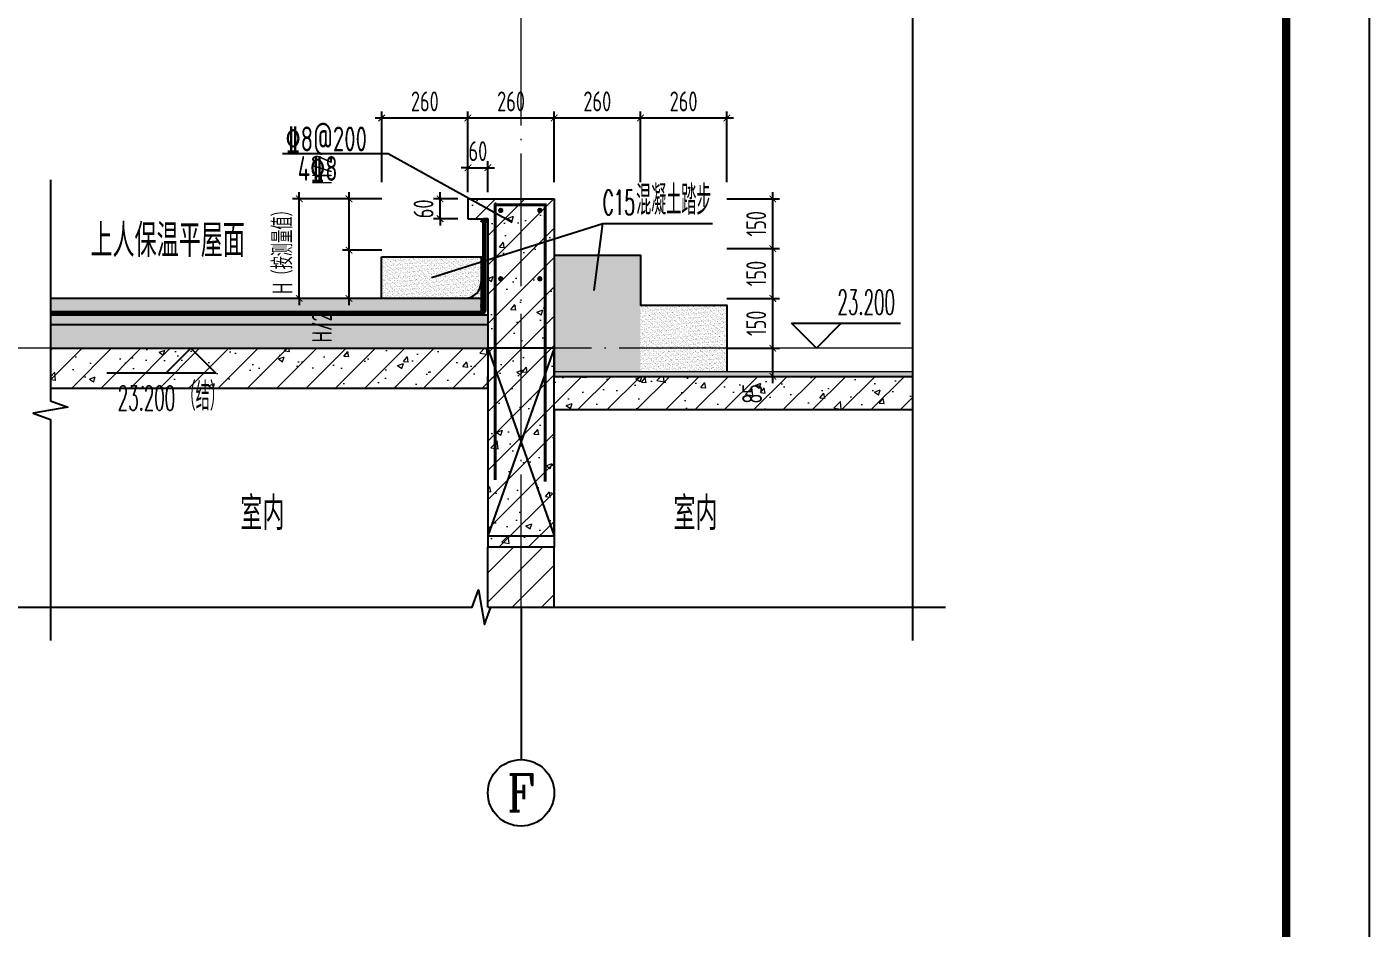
# Model space of a CAD drawing. Extents: x -668857 to 185752, y -270966 to 286822.
# Drawn here: x 160655 to 164701, y 133279 to 135996 of the extents above; entities that cross this region are included whole.
import ezdxf
from ezdxf.enums import TextEntityAlignment as Align

# ---------------------------------------------------------------- set-up
doc = ezdxf.new("R2010")
doc.units = 0
doc.header["$LTSCALE"] = 1000
doc.linetypes.add('DASH', pattern=[0.35, 0.25, -0.1])
doc.linetypes.add('DOTE', pattern=[2.42, 2, -0.2, 0.02, -0.2])
doc.layers.get('0').update_dxf_attribs({"linetype": 'CONTINUOUS'})
doc.layers.get('DEFPOINTS').update_dxf_attribs({"linetype": 'CONTINUOUS'})
for name, color, linetype in [('3-屋面构造层', 157, 'CONTINUOUS'), ('A-AXIS_TEXT', 7, 'CONTINUOUS'), ('AXIS', 3, 'CONTINUOUS'), ('DIM', 2, 'CONTINUOUS'), ('DIM_ELEV', 3, 'CONTINUOUS'), ('DIM_IDEN', 67, 'CONTINUOUS'), ('DIM_SYMB', 3, 'CONTINUOUS'), ('PUB_TEXT', 2, 'CONTINUOUS'), ('REIN', 6, 'CONTINUOUS'), ('S-大样-砼线', 7, 'CONTINUOUS'), ('S-引出线', 40, 'CONTINUOUS'), ('TEXT', 2, 'CONTINUOUS'), ('WALL', 5, 'CONTINUOUS'), ('立面-看线', 251, 'CONTINUOUS')]:
    doc.layers.add(name, color=color, linetype=linetype)
for name, color, linetype, lineweight in [('AXIS_TEXT', 7, 'CONTINUOUS', 20), ('DOTE', 19, 'DOTE', 9), ('PUB_HATCH', 8, 'CONTINUOUS', 9), ('图框', 9, 'CONTINUOUS', 18)]:
    doc.layers.add(name, color=color, linetype=linetype, lineweight=lineweight)
doc.layers.add('yichutu', color=7, linetype='CONTINUOUS', true_color=0xffffff)
doc.styles.add('_TCH_AXIS', font='COMPLEX', dxfattribs={"bigfont": 'GBCBIG'})
doc.styles.add('_TCH_DIM', font='SIMPLEX.shx', dxfattribs={"width": 0.7, "bigfont": 'GBCBIG.shx'})
doc.styles.add('COMPLEX', font='COMPLEX')
doc.styles.add('DIM_FONT_T3', font='SIMPLEX', dxfattribs={"width": 0.705882, "bigfont": 'GBCBIG'})
doc.styles.add('TSSD_DIMENSION', font='Tssdeng.shx', dxfattribs={"width": 0.7, "bigfont": 'tssdchn.shx'})
doc.styles.add('TSSD_REIN', font='tssdeng.shx', dxfattribs={"width": 0.7, "height": 300, "bigfont": 'tssdchn.shx'})
doc.dimstyles.new('TSSD_20_20', dxfattribs={"dimtxt": 60, "dimasz": 20, "dimexe": 20, "dimexo": 50, "dimgap": 20, "dimtad": 1, "dimdec": 0, "dimzin": 0, "dimdsep": 46, "dimtxsty": 'TSSD_DIMENSION', "dimblk": 'ARCHTICK', "dimblk1": 'ARCHTICK', "dimblk2": 'ARCHTICK', "dimcen": 0, "dimdle": 20, "dimclrt": 7, "dimadec": 0, "dimazin": 0, "dimtfac": 1, "dimtdec": 0, "dimtix": 1, "dimtmove": 2, "dimatfit": 3, "dimfxl": 1, "dimtolj": 1, "dimtzin": 0, "dimarcsym": 0})
pattern_1 = [(45, (-525879.05, 291727.59), (-44.194174, 44.194174), []), (50, (-525879.05, 291727.59), (179.315046, -15.688034), [18.75, -206.25]), (355, (-525879.05, 291727.6), (-34.687833, 188.048033), [15, -165]), (100.4514, (-525864.1, 291726.28), (144.627345, 172.359886), [15.935047, -175.28553]), (46.1842, (-525879.05, 291777.6), (266.81026, -41.379754), [28.125, -309.375]), (96.6356, (-525856.82, 291774.14), (233.66568, 243.52947), [23.90257, -262.92825]), (351.1842, (-525879.05, 291777.6), (233.66549, 243.52965), [22.5, -247.5]), (21, (-525854.05, 291765.09), (149.226763, -100.654723), [18.75, -206.25]), (326, (-525854.05, 291765.1), (60.828833, 181.28751), [15, -165]), (71.4514, (-525841.61, 291756.7), (210.055657, 80.632624), [15.935047, -175.28553]), (37.5, (-525879.05, 291727.59), (3.039964, 83.2234635), [0, -163, 0, -167.5, 0, -165.625]), (7.5, (-525879.05, 291727.59), (65.767384, 98.602928), [0, -95.5, 0, -159.25, 0, -63.125]), (327.5, (-525934.8, 291727.59), (133.455609, -5.638718), [0, -62.5, 0, -195, 0, -258.75]), (317.5, (-525959.8, 291727.59), (145.796542, 25.026246), [0, -81.25, 0, -129.5, 0, -183.75])]

# ---------------------------------------------------------------- blocks, each defined once
blk = doc.blocks.new('GFDDDDRG')
at = {"layer": '图框'}
blk.add_lwpolyline([(923309.8, -107437), (923309.8, -159999.5), (893609.8, -159999.5), (893609.8, -107437)], close=True, dxfattribs=at)
blk.add_lwpolyline([(923309.8, -107437), (923309.8, -159999.5), (893609.8, -159999.5), (893609.8, -107437)], close=True, dxfattribs=at)
at = {"layer": '图框', "const_width": 50}
blk.add_lwpolyline([(894109.8, -159499.5), (922809.8, -159499.5), (922809.8, -108687), (894109.8, -108687)], close=True, dxfattribs=at)
blk = doc.blocks.new('yct-1051-594-26275-14850-25-1002.0')
at = {"layer": 'yichutu', "color": 7, "true_color": 0xffffff}
blk.add_lwpolyline([(0, 0), (0, 14850), (26275, 14850), (26275, 0)], close=True, dxfattribs=at)
blk = doc.blocks.new('_ArchTick')
at = {"color": 0, "linetype": 'ByBlock', "const_width": 0.15}
blk.add_lwpolyline([(-0.5, -0.5), (0.5, 0.5)], dxfattribs=at)
blk = doc.blocks.new('*D2302')
at = {"layer": 'DEFPOINTS', "color": 0, "transparency": 16777216}
for p in [(162737.9, 135027.3), (162903.9, 135027.3), (162737.9, 134942.3)]:
    blk.add_point(p, dxfattribs=at)
at = {"layer": 'DIM', "color": 0, "lineweight": -2, "transparency": 16777216}
for p, q in [((162787.9, 135027.3), (162923.9, 135027.3)), ((162903.9, 134922.3), (162903.9, 135047.3)), ((162787.9, 134942.3), (162923.9, 134942.3))]:
    blk.add_line(p, q, dxfattribs=at)
at = {"layer": 'DIM', "color": 0, "lineweight": -2, "transparency": 16777216, "xscale": 20, "yscale": 20, "zscale": 20}
for p, rotation in [((162903.9, 135027.3), 90), ((162903.9, 134942.3), 270)]:
    blk.add_blockref('_ArchTick', p, dxfattribs=dict(at, rotation=rotation))
at = {"layer": 'DIM', "color": 7, "transparency": 16777216, "insert": (162841.7, 134889.9), "char_height": 60, "attachment_point": 5, "rotation": 90, "style": 'TSSD_DIMENSION'}
blk.add_mtext('\\A1;85', dxfattribs=at)
blk = doc.blocks.new('*D2309')
at = {"layer": 'DEFPOINTS', "color": 0, "transparency": 16777216}
for p in [(161476.6, 135477.3), (161775, 135477.3), (161775, 135177.3)]:
    blk.add_point(p, dxfattribs=at)
at = {"layer": 'DIM', "color": 0, "lineweight": -2, "transparency": 16777216}
for p, q in [((161725, 135477.3), (161456.6, 135477.3)), ((161476.6, 135477.3), (161476.6, 135497.3)), ((161476.6, 135177.3), (161476.6, 135477.3)), ((161725, 135177.3), (161456.6, 135177.3)), ((161476.6, 135177.3), (161476.6, 135157.3))]:
    blk.add_line(p, q, dxfattribs=at)
at = {"layer": 'DIM', "color": 0, "lineweight": -2, "transparency": 16777216, "xscale": 20, "yscale": 20, "zscale": 20}
for p, rotation in [((161476.6, 135477.3), 269.9914374680386), ((161476.6, 135177.3), 89.99143746803853)]:
    blk.add_blockref('_ArchTick', p, dxfattribs=dict(at, rotation=rotation))
at = {"layer": 'DIM', "color": 7, "transparency": 16777216, "insert": (161426.6, 135327.3), "char_height": 60, "attachment_point": 5, "rotation": 89.9914, "style": 'TSSD_DIMENSION'}
blk.add_mtext('\\A1;H（按测量值）', dxfattribs=at)
blk = doc.blocks.new('*D2310')
at = {"layer": 'DEFPOINTS', "color": 0, "transparency": 16777216}
for p in [(161626.6, 135477.3), (161775, 135477.3), (161775, 135322.3)]:
    blk.add_point(p, dxfattribs=at)
at = {"layer": 'DIM', "color": 0, "lineweight": -2, "transparency": 16777216}
for p, q in [((161725, 135477.3), (161606.6, 135477.3)), ((161626.6, 135302.3), (161626.6, 135497.3)), ((161725, 135322.3), (161606.6, 135322.3))]:
    blk.add_line(p, q, dxfattribs=at)
at = {"layer": 'DIM', "color": 0, "lineweight": -2, "transparency": 16777216, "xscale": 20, "yscale": 20, "zscale": 20}
for p, rotation in [((161626.6, 135477.3), 89.99143746801619), ((161626.6, 135322.3), 269.9914374680162)]:
    blk.add_blockref('_ArchTick', p, dxfattribs=dict(at, rotation=rotation))
at = {"layer": 'DIM', "color": 7, "transparency": 16777216, "insert": (161545, 135564.9), "char_height": 60, "attachment_point": 5, "rotation": 89.9914, "style": 'TSSD_DIMENSION'}
blk.add_mtext('\\A1;H/2', dxfattribs=at)
blk = doc.blocks.new('*D2311')
at = {"layer": 'DEFPOINTS', "color": 0, "transparency": 16777216}
for p in [(161626.6, 135322.3), (161775, 135322.3), (161775, 135177.3)]:
    blk.add_point(p, dxfattribs=at)
at = {"layer": 'DIM', "color": 0, "lineweight": -2, "transparency": 16777216}
for p, q in [((161626.6, 135157.3), (161626.6, 135342.3)), ((161725, 135322.3), (161606.6, 135322.3)), ((161725, 135177.3), (161606.6, 135177.3))]:
    blk.add_line(p, q, dxfattribs=at)
at = {"layer": 'DIM', "color": 0, "lineweight": -2, "transparency": 16777216, "xscale": 20, "yscale": 20, "zscale": 20}
for p, rotation in [((161626.6, 135322.3), 89.99143746803242), ((161626.6, 135177.3), 269.9914374680324)]:
    blk.add_blockref('_ArchTick', p, dxfattribs=dict(at, rotation=rotation))
at = {"layer": 'DIM', "color": 7, "transparency": 16777216, "insert": (161544.9, 135089.7), "char_height": 60, "attachment_point": 5, "rotation": 89.9914, "style": 'TSSD_DIMENSION'}
blk.add_mtext('\\A1;H/2', dxfattribs=at)
blk = doc.blocks.new('*D2312')
at = {"layer": 'DEFPOINTS', "color": 0, "transparency": 16777216}
for p in [(162765, 135721.1), (162505, 135477.3), (162765, 135477.3)]:
    blk.add_point(p, dxfattribs=at)
at = {"layer": 'DIM', "color": 0, "lineweight": -2, "transparency": 16777216}
for p, q in [((162485, 135721.1), (162785, 135721.1)), ((162505, 135527.3), (162505, 135741.1)), ((162765, 135527.3), (162765, 135741.1))]:
    blk.add_line(p, q, dxfattribs=at)
at = {"layer": 'DIM', "color": 0, "lineweight": -2, "transparency": 16777216, "xscale": 20, "yscale": 20, "zscale": 20, "rotation": 180}
blk.add_blockref('_ArchTick', (162505, 135721.1), dxfattribs=at)
at = {"layer": 'DIM', "color": 0, "lineweight": -2, "transparency": 16777216, "xscale": 20, "yscale": 20, "zscale": 20}
blk.add_blockref('_ArchTick', (162765, 135721.1), dxfattribs=at)
at = {"layer": 'DIM', "color": 7, "transparency": 16777216, "insert": (162635, 135771.1), "char_height": 60, "attachment_point": 5, "style": 'TSSD_DIMENSION'}
blk.add_mtext('\\A1;260', dxfattribs=at)
blk = doc.blocks.new('*D2313')
at = {"layer": 'DEFPOINTS', "color": 0, "transparency": 16777216}
for p in [(162505, 135721.1), (162245, 135477.3), (162505, 135477.3)]:
    blk.add_point(p, dxfattribs=at)
at = {"layer": 'DIM', "color": 0, "lineweight": -2, "transparency": 16777216}
for p, q in [((162225, 135721.1), (162525, 135721.1)), ((162245, 135527.3), (162245, 135741.1)), ((162505, 135527.3), (162505, 135741.1))]:
    blk.add_line(p, q, dxfattribs=at)
at = {"layer": 'DIM', "color": 0, "lineweight": -2, "transparency": 16777216, "xscale": 20, "yscale": 20, "zscale": 20, "rotation": 180}
blk.add_blockref('_ArchTick', (162245, 135721.1), dxfattribs=at)
at = {"layer": 'DIM', "color": 0, "lineweight": -2, "transparency": 16777216, "xscale": 20, "yscale": 20, "zscale": 20}
blk.add_blockref('_ArchTick', (162505, 135721.1), dxfattribs=at)
at = {"layer": 'DIM', "color": 7, "transparency": 16777216, "insert": (162375, 135771.1), "char_height": 60, "attachment_point": 5, "style": 'TSSD_DIMENSION'}
blk.add_mtext('\\A1;260', dxfattribs=at)
blk = doc.blocks.new('*D2314')
at = {"layer": 'DEFPOINTS', "color": 0, "transparency": 16777216}
for p in [(162245, 135721.1), (161985, 135477.3), (162245, 135477.3)]:
    blk.add_point(p, dxfattribs=at)
at = {"layer": 'DIM', "color": 0, "lineweight": -2, "transparency": 16777216}
for p, q in [((161965, 135721.1), (162265, 135721.1)), ((161985, 135527.3), (161985, 135741.1)), ((162245, 135527.3), (162245, 135741.1))]:
    blk.add_line(p, q, dxfattribs=at)
at = {"layer": 'DIM', "color": 0, "lineweight": -2, "transparency": 16777216, "xscale": 20, "yscale": 20, "zscale": 20, "rotation": 180}
blk.add_blockref('_ArchTick', (161985, 135721.1), dxfattribs=at)
at = {"layer": 'DIM', "color": 0, "lineweight": -2, "transparency": 16777216, "xscale": 20, "yscale": 20, "zscale": 20}
blk.add_blockref('_ArchTick', (162245, 135721.1), dxfattribs=at)
at = {"layer": 'DIM', "color": 7, "transparency": 16777216, "insert": (162115, 135771.1), "char_height": 60, "attachment_point": 5, "style": 'TSSD_DIMENSION'}
blk.add_mtext('\\A1;260', dxfattribs=at)
blk = doc.blocks.new('*D2315')
at = {"layer": 'DEFPOINTS', "color": 0, "transparency": 16777216}
for p in [(161985, 135721.1), (161725, 135477.3), (161985, 135477.3)]:
    blk.add_point(p, dxfattribs=at)
at = {"layer": 'DIM', "color": 0, "lineweight": -2, "transparency": 16777216}
for p, q in [((161705, 135721.1), (162005, 135721.1)), ((161725, 135527.3), (161725, 135741.1)), ((161985, 135527.3), (161985, 135741.1))]:
    blk.add_line(p, q, dxfattribs=at)
at = {"layer": 'DIM', "color": 0, "lineweight": -2, "transparency": 16777216, "xscale": 20, "yscale": 20, "zscale": 20, "rotation": 180}
blk.add_blockref('_ArchTick', (161725, 135721.1), dxfattribs=at)
at = {"layer": 'DIM', "color": 0, "lineweight": -2, "transparency": 16777216, "xscale": 20, "yscale": 20, "zscale": 20}
blk.add_blockref('_ArchTick', (161985, 135721.1), dxfattribs=at)
at = {"layer": 'DIM', "color": 7, "transparency": 16777216, "insert": (161855, 135771.1), "char_height": 60, "attachment_point": 5, "style": 'TSSD_DIMENSION'}
blk.add_mtext('\\A1;260', dxfattribs=at)
blk = doc.blocks.new('*D2316')
at = {"layer": 'DEFPOINTS', "color": 0, "transparency": 16777216}
for p in [(162715, 135477.3), (162903.9, 135477.3), (162715, 135327.3)]:
    blk.add_point(p, dxfattribs=at)
at = {"layer": 'DIM', "color": 0, "lineweight": -2, "transparency": 16777216}
for p, q in [((162765, 135477.3), (162923.9, 135477.3)), ((162903.9, 135307.3), (162903.9, 135497.3)), ((162765, 135327.3), (162923.9, 135327.3))]:
    blk.add_line(p, q, dxfattribs=at)
at = {"layer": 'DIM', "color": 0, "lineweight": -2, "transparency": 16777216, "xscale": 20, "yscale": 20, "zscale": 20}
for p, rotation in [((162903.9, 135477.3), 89.99143746800853), ((162903.9, 135327.3), 269.9914374680085)]:
    blk.add_blockref('_ArchTick', p, dxfattribs=dict(at, rotation=rotation))
at = {"layer": 'DIM', "color": 7, "transparency": 16777216, "insert": (162853.9, 135402.3), "char_height": 60, "attachment_point": 5, "rotation": 89.9914, "style": 'TSSD_DIMENSION'}
blk.add_mtext('\\A1;150', dxfattribs=at)
blk = doc.blocks.new('*D2317')
at = {"layer": 'DEFPOINTS', "color": 0, "transparency": 16777216}
for p in [(162715, 135327.3), (162903.9, 135327.3), (162715, 135177.3)]:
    blk.add_point(p, dxfattribs=at)
at = {"layer": 'DIM', "color": 0, "lineweight": -2, "transparency": 16777216}
for p, q in [((162903.9, 135157.3), (162903.9, 135347.3)), ((162765, 135327.3), (162923.9, 135327.3)), ((162765, 135177.3), (162923.9, 135177.3))]:
    blk.add_line(p, q, dxfattribs=at)
at = {"layer": 'DIM', "color": 0, "lineweight": -2, "transparency": 16777216, "xscale": 20, "yscale": 20, "zscale": 20}
for p, rotation in [((162903.9, 135327.3), 89.99143746796419), ((162903.9, 135177.3), 269.9914374679641)]:
    blk.add_blockref('_ArchTick', p, dxfattribs=dict(at, rotation=rotation))
at = {"layer": 'DIM', "color": 7, "transparency": 16777216, "insert": (162853.9, 135252.3), "char_height": 60, "attachment_point": 5, "rotation": 89.9914, "style": 'TSSD_DIMENSION'}
blk.add_mtext('\\A1;150', dxfattribs=at)
blk = doc.blocks.new('*D2318')
at = {"layer": 'DEFPOINTS', "color": 0, "transparency": 16777216}
for p in [(162715, 135177.3), (162903.9, 135177.3), (162715, 135027.3)]:
    blk.add_point(p, dxfattribs=at)
at = {"layer": 'DIM', "color": 0, "lineweight": -2, "transparency": 16777216}
for p, q in [((162765, 135177.3), (162923.9, 135177.3)), ((162903.8, 135007.3), (162903.9, 135197.3)), ((162765, 135027.3), (162923.9, 135027.3))]:
    blk.add_line(p, q, dxfattribs=at)
at = {"layer": 'DIM', "color": 0, "lineweight": -2, "transparency": 16777216, "xscale": 20, "yscale": 20, "zscale": 20}
for p, rotation in [((162903.9, 135177.3), 89.991437468004), ((162903.9, 135027.3), 269.991437468004)]:
    blk.add_blockref('_ArchTick', p, dxfattribs=dict(at, rotation=rotation))
at = {"layer": 'DIM', "color": 7, "transparency": 16777216, "insert": (162853.9, 135102.3), "char_height": 60, "attachment_point": 5, "rotation": 89.9914, "style": 'TSSD_DIMENSION'}
blk.add_mtext('\\A1;150', dxfattribs=at)
blk = doc.blocks.new('*D2321')
at = {"layer": 'DEFPOINTS', "color": 0, "transparency": 16777216}
for p in [(161901.1, 135477.3), (162005, 135477.3), (162005, 135417.3)]:
    blk.add_point(p, dxfattribs=at)
at = {"layer": 'DIM', "color": 0, "lineweight": -2, "transparency": 16777216}
for p, q in [((161955, 135477.3), (161881.1, 135477.3)), ((161901.1, 135477.3), (161901.1, 135497.3)), ((161901.1, 135417.3), (161901.1, 135477.3)), ((161955, 135417.3), (161881.1, 135417.3)), ((161901.1, 135417.3), (161901.1, 135397.3))]:
    blk.add_line(p, q, dxfattribs=at)
at = {"layer": 'DIM', "color": 0, "lineweight": -2, "transparency": 16777216, "xscale": 20, "yscale": 20, "zscale": 20}
for p, rotation in [((161901.1, 135477.3), 270), ((161901.1, 135417.3), 90)]:
    blk.add_blockref('_ArchTick', p, dxfattribs=dict(at, rotation=rotation))
at = {"layer": 'DIM', "color": 7, "transparency": 16777216, "insert": (161851.1, 135447.3), "char_height": 60, "attachment_point": 5, "rotation": 90, "style": 'TSSD_DIMENSION'}
blk.add_mtext('\\A1;60', dxfattribs=at)
blk = doc.blocks.new('*D2322')
at = {"layer": 'DEFPOINTS', "color": 0, "transparency": 16777216}
for p in [(162045, 135571.1), (161985, 135447.3), (162045, 135447.3)]:
    blk.add_point(p, dxfattribs=at)
at = {"layer": 'DIM', "color": 0, "lineweight": -2, "transparency": 16777216}
for p, q in [((161985, 135497.3), (161985, 135591.1)), ((162045, 135497.3), (162045, 135591.1)), ((161985, 135571.1), (161965, 135571.1)), ((161985, 135571.1), (162045, 135571.1)), ((162045, 135571.1), (162065, 135571.1))]:
    blk.add_line(p, q, dxfattribs=at)
at = {"layer": 'DIM', "color": 0, "lineweight": -2, "transparency": 16777216, "xscale": 20, "yscale": 20, "zscale": 20}
blk.add_blockref('_ArchTick', (161985, 135571.1), dxfattribs=at)
at = {"layer": 'DIM', "color": 0, "lineweight": -2, "transparency": 16777216, "xscale": 20, "yscale": 20, "zscale": 20, "rotation": 180}
blk.add_blockref('_ArchTick', (162045, 135571.1), dxfattribs=at)
at = {"layer": 'DIM', "color": 7, "transparency": 16777216, "insert": (162015, 135621.1), "char_height": 60, "attachment_point": 5, "style": 'TSSD_DIMENSION'}
blk.add_mtext('\\A1;60', dxfattribs=at)
blk = doc.blocks.new('_AXISO')
blk.add_circle((0, 0), 0.5)
at = {"layer": 'A-AXIS_TEXT', "style": 'COMPLEX', "width": 1.041667}
blk.add_attdef('A', text='', height=0.56, dxfattribs=at).set_placement((-0.25, -0.28), (0.25, -0.28), align=Align.FIT)
blk = doc.blocks.new('20210809.04175823')
at = {"layer": 'REIN', "const_width": 9}
blk.add_lwpolyline([(87795.5, 66684), (87795.5, 67513.4), (87946.6, 67513.4), (87946.6, 66678.4)], dxfattribs=at)
at = {"layer": 'REIN', "const_width": 8}
for points in [[(87808.2, 67496.1, 1), (87816.2, 67496.1, 1)], [(87926, 67496.1, 1), (87934, 67496.1, 1)], [(87808.2, 67290.1, 1), (87816.2, 67290.1, 1)], [(87926, 67290.1, 1), (87934, 67290.1, 1)]]:
    blk.add_lwpolyline(points, format="xyb", close=True, dxfattribs=at)
at = {"layer": 'S-大样-砼线'}
for p, q in [((87773.3, 67080.9), (87973.3, 66515.9)), ((87973.3, 67080.9), (87773.3, 66515.9))]:
    blk.add_line(p, q, dxfattribs=at)
blk.add_lwpolyline([(87973.3, 67080.9), (87773.3, 67080.9), (87773.3, 66515.9), (87973.3, 66515.9)], close=True, dxfattribs=at)
at = {"layer": 'S-引出线'}
blk.add_lwpolyline([(87846.2, 67460.1), (87472.9, 67667.2), (87154.5, 67667.2)], dxfattribs=at)
at = {"layer": 'TEXT', "style": 'TSSD_REIN', "width": 0.7}
for s, p in [('%%1328@200', (87164, 67674.1)), ('4%%1328', (87200.1, 67585))]:
    blk.add_text(s, height=75, rotation=0, dxfattribs=at).set_placement(p)

msp = doc.modelspace()

# ---------------------------------------------------------------- hatches: boundary and pattern name
at = {"layer": '3-屋面构造层'}
h = msp.add_hatch(dxfattribs=at)
h.set_pattern_fill('隔热材料01', color=256, scale=7.692308, style=0)
h.set_pattern_definition([(270, (-1816865.1313, -750872.203), (3.846153863, -7e-16), [0.385980771, -3.460173092]), (270, (-1816868.0127, -750872.203), (3.846153863, -7e-16), [0.385980771, -3.460173092]), (90, (-1816866.0503, -750874.813), (-3.846153863, 2e-16), [0.385980771, -3.460173092]), (90, (-1816867.0937, -750874.813), (-3.846153863, 2e-16), [0.385980771, -3.460173092]), (180, (-1816864.648, -750875.431), (-5e-16, -3.846153863), [3.848019248, 0.0018653846]), (135, (-1816865.7216, -750875.238), (2e-16, 3.8461441747), [0.328307694, -5.110980792]), (116.56505, (-1816862.1076, -750875.0059), (8.6793e-06, 3.8461487416), [0.215769232, -8.384500037]), (116.56505, (-1816865.9538, -750875.0059), (8.6793e-06, 3.8461487416), [0.215769232, -8.384500037]), (153.43495, (-1816861.4895, -750875.431), (-8.6793e-06, 3.8461487416), [0.431538463, -8.168730805]), (153.43495, (-1816865.3357, -750875.431), (-8.6793e-06, 3.8461487416), [0.431538463, -8.168730805]), (63.43495, (-1816862.2041, -750874.427), (-8.6793e-06, 3.8461487416), [2.054923086, -6.5453461826]), (63.43495, (-1816866.0503, -750874.427), (-8.6793e-06, 3.8461487416), [2.054923086, -6.5453461826]), (116.56505, (-1816861.2851, -750872.203), (8.6793e-06, 3.8461487416), [0.215769232, -8.384500037]), (116.56505, (-1816865.1313, -750872.203), (8.6793e-06, 3.8461487416), [0.215769232, -8.384500037]), (135, (-1816865.2278, -750872.01), (2e-16, 3.8461441747), [0.328307694, -5.110980792]), (153.43495, (-1816861.6138, -750871.778), (-8.6793e-06, 3.8461487416), [0.431538463, -8.168730805]), (153.43495, (-1816865.46, -750871.778), (-8.6793e-06, 3.8461487416), [0.431538463, -8.168730805]), (45, (-1816867.9162, -750872.01), (2e-16, 3.8461441747), [0.328307694, -5.110980792]), (63.43495, (-1816864.1666, -750872.203), (-8.6793e-06, 3.8461487416), [0.215769232, -8.384500037]), (63.43495, (-1816868.0127, -750872.203), (-8.6793e-06, 3.8461487416), [0.215769232, -8.384500037]), (26.56505, (-1816863.838, -750871.778), (8.6793e-06, 3.8461487416), [0.431538463, -8.168730805]), (26.56505, (-1816867.684, -750871.778), (8.6793e-06, 3.8461487416), [0.431538463, -8.168730805]), (116.56505, (-1816863.2476, -750874.427), (8.6793e-06, 3.8461487416), [2.054923086, -6.5453461826]), (116.56505, (-1816867.0937, -750874.427), (8.6793e-06, 3.8461487416), [2.054923086, -6.5453461826]), (45, (-1816867.4224, -750875.238), (2e-16, 3.8461441747), [0.328307694, -5.110980792]), (63.43495, (-1816863.344, -750875.0059), (-8.6793e-06, 3.8461487416), [0.215769232, -8.384500037]), (63.43495, (-1816867.1902, -750875.0059), (-8.6793e-06, 3.8461487416), [0.215769232, -8.384500037]), (26.56505, (-1816863.9622, -750875.431), (8.6793e-06, 3.8461487416), [0.431538463, -8.168730805]), (26.56505, (-1816867.8084, -750875.431), (8.6793e-06, 3.8461487416), [0.431538463, -8.168730805])])
edge = h.paths.add_edge_path()
edge.add_arc((162034.18, 135408.07), 9.23, 90, 180, ccw=False)
edge.add_line((162034.18, 135417.3), (162044.95, 135417.3))
edge.add_line((162044.95, 135417.3), (162044.95, 135408.07))
edge.add_line((162044.95, 135408.07), (162024.95, 135408.07))
h = msp.add_hatch(dxfattribs=at)
h.set_pattern_fill('混凝土', color=256, scale=5, angle=-1.14576, style=0)
h.set_pattern_definition([(48.8542372, (-1899626.616, -794964.064), (35.7930991, -3.8540962), [3.75, -41.25]), (353.8542372, (-1899626.616, -794964.064), (-6.18413784, 37.7408106), [3, -33]), (99.3056372, (-1899623.633, -794964.385), (29.6089874, 33.88669106), [3.1870095, -35.0571056]), (45.0384372, (-1899626.416, -794954.066), (53.1858973, -9.3413237), [5.625, -61.875]), (95.4898372, (-1899621.984, -794954.844), (47.6977146, 47.7616795), [4.7805144, -52.58565]), (350.0384372, (-1899626.416, -794954.066), (47.6976773, 47.7617167), [4.5, -49.5]), (19.8542372, (-1899621.467, -794956.665), (29.43684693, -20.72370726), [3.75, -41.25]), (324.8542372, (-1899621.467, -794956.665), (12.88833923, 36.00698624), [3, -33]), (70.3056372, (-1899619.014, -794958.392), (42.32519773, 15.28324586), [3.1870095, -35.0571056]), (36.35423716, (-1899626.616, -794964.064), (0.9406985, 16.62920733), [0, -32.6, 0, -33.5, 0, -33.125]), (6.3542372, (-1899626.616, -794964.064), (13.54517982, 19.45362572), [0, -19.1, 0, -31.85, 0, -12.625]), (326.35423716, (-1899637.763, -794963.841), (26.66323482, -1.66123381), [0, -12.5, 0, -39, 0, -51.75]), (316.3542372, (-1899642.762, -794963.74), (29.25356332, 4.4211788), [0, -16.25, 0, -25.9, 0, -36.75])])
h.paths.add_polyline_path([(160726.67, 135137.3), (160726.67, 135177.3), (162024.95, 135177.3), (162024.95, 135137.3)])
h = msp.add_hatch(dxfattribs=at)
h.set_pattern_fill('隔热材料03', color=256, scale=12.5, style=0)
h.set_pattern_definition([(113.578, (-2317282.4613, -376559.3346), (-0.0086926214, 6.2699620763), [1.075, -0.5693125, 2.8375, -0.5693125, 1.075, -0.6825]), (66.42, (-2317280.8242, -376559.3346), (2.7277878508, 6.04248e-05), [1.075, -0.5693125, 2.840375, -0.5693125, 1.075, -0.6825]), (180, (-2317280.824, -376559.3346), (0, 6.25), [1.636625, -1.0910625]), (180, (-2317282.188, -376553.7096), (0, 6.25), [1.636625, -1.0910625]), (90, (-2317280.3926, -376558.3455), (2.72775, 2e-16), [0.52175, -5.72825]), (90, (-2317281.7564, -376555.2205), (2.72775, 2e-16), [0.52175, -5.72825]), (90, (-2317282.8926, -376558.3455), (2.72775, 2e-16), [0.52175, -5.72825]), (90, (-2317284.2564, -376555.2205), (2.72775, 2e-16), [0.52175, -5.72825])])
edge = h.paths.add_edge_path()
edge.add_line((162031.2, 135177.3), (162031.2, 135141.35))
edge.add_arc((162024.95, 135141.35), 6.25, -90, 0, ccw=False)
edge.add_line((162024.95, 135135.1), (162024.95, 135177.3))
edge.add_line((162024.95, 135177.3), (162031.2, 135177.3))
h = msp.add_hatch(dxfattribs=at)
h.set_pattern_fill('焦渣矿渣', color=256, scale=4, angle=-1.14576, style=0)
h.set_pattern_definition([(358.85423716, (-1899626.616, -794954.064), (8.27546507, 13.69326162), [1.6, -14.4]), (298.85423716, (-1899626.616, -794954.064), (15.99644496, -0.32013217), [1.6, -14.4]), (238.85423716, (-1899625.016, -794954.096), (7.72097989, -14.01339379), [1.6, -14.4]), (268.8542372, (-1899620.217, -794954.192), (15.83683295, -8.3183365), [2.4, -11.456]), (268.8542372, (-1899618.617, -794954.224), (15.83683295, -8.3183365), [2.4, -11.456]), (268.8542372, (-1899617.018, -794954.256), (15.83683295, -8.3183365), [2.4, -11.456])])
h.paths.add_polyline_path([(160726.67, 135097.3), (160726.67, 135127.3), (162044.95, 135127.3), (162044.95, 135097.3)])
h = msp.add_hatch(dxfattribs=at)
h.set_pattern_fill('加气混凝土', color=256, scale=5, style=0)
h.set_pattern_definition([(0, (-1899608.916, -794982.364), (30, 60), [0, -60]), (0, (-1899644.016, -794990.464), (30, 60), [0, -60]), (0, (-1899624.516, -794991.064), (30, 60), [0, -60]), (0, (-1899603.216, -794973.364), (30, 60), [0, -60]), (0, (-1899628.116, -794994.064), (30, 60), [0, -60]), (0, (-1899597.216, -794935.564), (30, 60), [0, -60]), (0, (-1899615.516, -794940.364), (30, 60), [0, -60]), (0, (-1899605.916, -794947.864), (30, 60), [0, -60]), (0, (-1899654.816, -794949.064), (30, 60), [0, -60]), (0, (-1899625.416, -794951.764), (30, 60), [0, -60]), (0, (-1899636.816, -794967.064), (30, 60), [0, -60]), (0, (-1899636.216, -794989.564), (30, 60), [0, -60]), (0, (-1899613.716, -794991.964), (30, 60), [0, -60]), (0, (-1899597.216, -794965.564), (30, 60), [0, -60]), (0, (-1899653.316, -794974.864), (30, 60), [0, -60]), (0, (-1899648.216, -794964.664), (30, 60), [0, -60]), (0, (-1899624.816, -794968.864), (30, 60), [0, -60]), (0, (-1899633.216, -794977.564), (30, 60), [0, -60]), (0, (-1899638.016, -794957.764), (30, 60), [0, -60]), (0, (-1899630.516, -794935.264), (30, 60), [0, -60]), (0, (-1899650.916, -794987.464), (30, 60), [0, -60]), (0, (-1899617.916, -794947.564), (30, 60), [0, -60]), (0, (-1899645.816, -794946.664), (30, 60), [0, -60]), (0, (-1899650.616, -794938.864), (30, 60), [0, -60]), (130.601294, (-1899600.9014, -794954.3494), (-149.999998343, 180.000000787), [2.6341554, -1103.7111]), (18.4349488, (-1899605.187, -794953.207), (149.999999447, 59.999999557), [2.710524, -376.76279]), (90, (-1899605.187, -794955.778), (30, 60), [2.5714284, -117.428565]), (161.565051, (-1899602.616, -794956.635), (-150.000000755, 59.999995527), [2.710524, -376.76279]), (53.1301023, (-1899602.616, -794956.635), (30.000000057, 59.99999997), [2.857143, -297.14285]), (135, (-1899600.33, -794987.207), (-30.00000363, 59.99999594), [2.424366, -167.28126]), (45, (-1899603.759, -794987.207), (29.9999998, 59.99999976), [2.424366, -167.28126]), (135, (-1899602.044, -794988.92), (-30.00000363, 59.99999594), [2.424366, -167.28126]), (45, (-1899602.044, -794988.92), (29.9999998, 59.99999976), [2.424366, -167.28126]), (116.565051, (-1899629.187, -794946.92), (-5.2e-06, 119.9999967), [3.1943826, -63.88765]), (180, (-1899630.616, -794944.064), (-30, 60), [3.4285716, -56.571425]), (63.4349488, (-1899635.473, -794946.92), (3e-07, 119.9999994), [3.1943826, -63.88765]), (116.565051, (-1899634.044, -794949.78), (-5.2e-06, 119.9999967), [3.1943826, -63.88765]), (0, (-1899634.044, -794949.78), (30, 60), [3.4285716, -56.571425]), (63.4349488, (-1899630.616, -794949.78), (3e-07, 119.9999994), [3.1943826, -63.88765]), (107.102728, (-1899606.6157, -794967.2065), (-89.9999965592, 300.000000484), [3.8861346, -1628.29025]), (143.972626, (-1899607.7586, -794963.4923), (-569.999992774, 419.999999525), [3.8861346, -812.202]), (180, (-1899610.9, -794961.207), (-30, 60), [3.7142856, -56.28571]), (36.0273733, (-1899617.7586, -794963.4923), (569.999995788, 419.999995472), [3.8861346, -812.202]), (71.5650511, (-1899618.901, -794966.921), (90.000000462, 299.999999483), [3.6140316, -375.85928]), (107.102728, (-1899617.7586, -794970.635), (-89.9999965592, 300.000000484), [3.8861346, -1628.29025]), (143.972626, (-1899614.6157, -794972.921), (-569.999992774, 419.999999525), [3.8861346, -812.202]), (0, (-1899614.616, -794972.92), (30, 60), [3.7142856, -56.28571]), (36.0273733, (-1899610.9014, -794972.921), (569.999995788, 419.999995472), [3.8861346, -812.202]), (71.5650511, (-1899607.759, -794970.635), (90.000000462, 299.999999483), [3.6140316, -375.85928]), (150.255118, (-1899606.044, -794939.2065), (-90.000000213, 59.999999257), [2.303502, -481.43196]), (90, (-1899608.044, -794940.35), (30, 60), [2.2857144, -117.714275]), (29.7448813, (-1899608.044, -794940.3494), (90.000000053, 59.99999972), [2.303502, -481.43196]), (116.565051, (-1899620.044, -794981.78), (-5.2e-06, 119.9999967), [3.1943826, -63.88765]), (168.690067, (-1899621.473, -794978.921), (-270.0000002, 59.999998494), [2.9137254, -608.96855]), (41.1859251, (-1899626.6157, -794980.3494), (749.999995456, 659.999994229), [3.0371844, -1272.5802]), (90, (-1899626.616, -794983.207), (30, 60), [2.857143, -117.14285]), (138.814074, (-1899624.33, -794985.2065), (-749.999986669, 660.0000042036), [3.0371844, -1272.5802]), (16.6992442, (-1899624.33, -794985.2065), (989.9999925516, 299.9999968578), [2.982945, -1249.85375]), (60.9453959, (-1899621.4728, -794984.3494), (29.9999999204, 59.9999994693), [2.9416086, -1232.53395]), (109.983106, (-1899645.1871, -794956.635), (-150.000000565, 419.9999988885), [3.3442002, -1401.21975]), (155.556045, (-1899646.33, -794953.4923), (-390.0000014866, 179.9999962603), [3.4522986, -1446.51315]), (24.4439547, (-1899652.6157, -794953.4923), (390.0000001945, 179.9999991342), [3.4522986, -1446.51315]), (70.0168934, (-1899653.7586, -794956.635), (150.0000004522, 419.999998958), [3.3442002, -1401.21975]), (109.983106, (-1899652.6157, -794959.778), (-150.000000565, 419.9999988885), [3.3442002, -1401.21975]), (160.016893, (-1899649.473, -794960.921), (-150.000000088, 59.999997267), [3.3442002, -698.93775]), (19.9831065, (-1899649.473, -794960.921), (149.999999176, 59.999999905), [3.3442002, -698.93775]), (70.0168934, (-1899646.33, -794959.778), (150.0000004522, 419.999998958), [3.3442002, -1401.21975]), (122.005383, (-1899622.9014, -794962.0637), (-30.000004026, 59.999996937), [2.6954232, -563.3434]), (18.4349488, (-1899626.901, -794960.635), (149.999999447, 59.999999557), [2.710524, -376.76279]), (90, (-1899626.9, -794963.207), (30, 60), [2.5714284, -117.428565]), (161.565051, (-1899624.33, -794964.064), (-150.000000755, 59.999995527), [2.710524, -376.76279]), (54.4623222, (-1899624.33, -794964.0637), (209.9999996957, 299.9999995506), [2.457807, -1029.82115]), (116.565051, (-1899640.33, -794976.635), (-5.2e-06, 119.9999967), [3.1943826, -63.88765]), (180, (-1899641.76, -794973.78), (-30, 60), [3.142857, -56.85714]), (59.0362434, (-1899646.6157, -794976.635), (30.000000098, 59.999999709), [3.3319728, -696.3822]), (120.963756, (-1899644.9014, -794979.492), (-30.0000041, 59.999997245), [3.3319728, -696.3822]), (0, (-1899644.9, -794979.49), (30, 60), [3.142857, -56.85714]), (63.4349488, (-1899641.76, -794979.49), (3e-07, 119.9999994), [3.1943826, -63.88765])])
h.paths.add_polyline_path([(162044.95, 135027.3), (160726.67, 135027.3), (160726.67, 135057.3), (162044.95, 135057.3)])
at = {"layer": 'PUB_HATCH'}
h = msp.add_hatch(dxfattribs=at)
h.set_pattern_fill('钢筋混凝土', color=256, scale=25, style=0)
h.set_pattern_definition(pattern_1)
h.paths.add_polyline_path([(161984.95, 135417.3), (162044.95, 135417.3), (162244.95, 135477.3), (161984.95, 135477.3)])
h = msp.add_hatch(dxfattribs=at)
h.set_pattern_fill('钢筋混凝土', color=256, scale=25, style=0)
h.set_pattern_definition(pattern_1)
h.paths.add_polyline_path([(162244.95, 135477.3), (162044.95, 135417.3), (162044.95, 135027.3), (162111.62, 134987.3), (162244.95, 135027.3)])
h = msp.add_hatch(dxfattribs=at)
h.set_pattern_fill('钢筋混凝土', color=256, scale=25, style=0)
h.set_pattern_definition(pattern_1)
h.paths.add_polyline_path([(160726.67, 134907.3), (162044.95, 134907.3), (162111.62, 134987.3), (162044.95, 135027.3), (160726.67, 135027.3)])
h = msp.add_hatch(dxfattribs=at)
h.set_pattern_fill('钢筋混凝土', color=256, scale=25, style=0)
h.set_pattern_definition(pattern_1)
h.paths.add_polyline_path([(162111.62, 134987.3), (162044.95, 134907.3), (162044.95, 134942.3), (162178.28, 134908.97), (162244.95, 134942.3), (162244.95, 135027.3)])
h = msp.add_hatch(dxfattribs=at)
h.set_pattern_fill('钢筋混凝土', color=256, scale=25, style=0)
h.set_pattern_definition(pattern_1)
h.paths.add_polyline_path([(162178.28, 134908.97), (162044.95, 134942.3), (162044.95, 134427.3), (162244.95, 134427.3), (162244.95, 134842.3)])
h = msp.add_hatch(dxfattribs=at)
h.set_pattern_fill('钢筋混凝土', color=256, scale=25, style=0)
h.set_pattern_definition(pattern_1)
h.paths.add_polyline_path([(162178.28, 134908.97), (162244.95, 134842.3), (163324.95, 134842.3), (163324.95, 134942.3), (162244.95, 134942.3)])
h = msp.add_hatch(dxfattribs=at)
h.set_pattern_fill('普通砖', color=256, scale=25, style=0)
h.set_pattern_definition([(45, (-525879.05, 291772.47), (-44.1941915, 44.1941915), [])])
h.paths.add_polyline_path([(162244.95, 134246.54), (162244.95, 134427.3), (162044.95, 134427.3), (162044.95, 134246.54)])
at = {"layer": '立面-看线'}
h = msp.add_hatch(dxfattribs=at)
h.set_pattern_fill('碎沙', color=256, scale=4)
h.set_pattern_definition([(37.5, (-639328.289, -250134.6505), (-0.32000626, 9.78826475), [0, -7.7216, 0, -8.636, 0, -8.255]), (7.5, (-639328.289, -250134.65), (8.99046566, 14.33650201), [0, -4.1656, 0, -6.9596, 0, -2.667]), (327.5, (-639334.538, -250134.6505), (15.819847405, 0.02874369), [0, -2.54, 0, -9.144, 0, -11.938]), (317.5, (-639334.538, -250134.65), (15.27112905, 4.45858647), [0, -1.27, 0, -5.9944, 0, -6.858])])
h.paths.add_polyline_path([(162024.95, 135177.3), (162024.95, 135302.31), (161724.95, 135302.31), (161724.95, 135177.3)])
h = msp.add_hatch(dxfattribs=at)
h.set_pattern_fill('碎沙', color=256, scale=4)
h.set_pattern_definition([(37.5, (-638888.289, -250056.984), (-0.32000626, 9.78826475), [0, -7.7216, 0, -8.636, 0, -8.255]), (7.5, (-638888.289, -250056.984), (8.99046566, 14.33650201), [0, -4.1656, 0, -6.9596, 0, -2.667]), (327.5, (-638894.538, -250056.984), (15.819847405, 0.02874369), [0, -2.54, 0, -9.144, 0, -11.938]), (317.5, (-638894.538, -250056.984), (15.27112905, 4.45858647), [0, -1.27, 0, -5.9944, 0, -6.858])])
edge = h.paths.add_edge_path()
edge.add_line((162504.95, 134957.3), (162504.95, 135307.3))
edge.add_line((162504.95, 135307.3), (162244.95, 135307.3))
edge.add_line((162244.95, 135302.3), (162244.95, 134977.3))
edge.add_line((162244.95, 134957.3), (162504.18, 134957.3))
h = msp.add_hatch(dxfattribs=at)
h.set_pattern_fill('碎沙', color=256, scale=4)
h.set_pattern_definition([(37.5, (-638548.289, -250296.317), (-0.32000626, 9.78826475), [0, -7.7216, 0, -8.636, 0, -8.255]), (7.5, (-638548.289, -250296.317), (8.99046566, 14.33650201), [0, -4.1656, 0, -6.9596, 0, -2.667]), (327.5, (-638554.538, -250296.317), (15.819847405, 0.02874369), [0, -2.54, 0, -9.144, 0, -11.938]), (317.5, (-638554.538, -250296.317), (15.27112905, 4.45858647), [0, -1.27, 0, -5.9944, 0, -6.858])])
h.paths.add_polyline_path([(162764.95, 134957.3), (162764.95, 135157.3), (162504.95, 135157.3), (162504.95, 134957.3)])
h = msp.add_hatch(dxfattribs=at)
h.set_pattern_fill('HONEY', color=256, scale=7)
h.set_pattern_definition([(0, (-2616527.8895, -1166496.33), (16.66875, 9.623705), [11.1125, -22.225]), (120, (-2616527.8895, -1166496.33), (-16.66874801, 9.62370845), [11.1125, -22.225]), (60, (-2616527.8895, -1166496.33), (1.99e-06, 19.24741345), [-22.225, 11.1125])])
h.paths.add_polyline_path([(162044.95, 135057.3), (160726.67, 135057.3), (160726.67, 135097.3), (162044.95, 135097.3)])
h = msp.add_hatch(dxfattribs=at)
h.set_pattern_fill('HONEY', color=256, scale=7)
h.set_pattern_definition([(0, (-639104.3185, -250419.65), (16.66875, 9.623705), [11.1125, -22.225]), (120, (-639104.3185, -250419.65), (-16.66874801, 9.62370845), [11.1125, -22.225]), (60, (-639104.3185, -250419.65), (1.99e-06, 19.24741345), [-22.225, 11.1125])])
h.paths.add_polyline_path([(163324.95, 134942.3), (163324.95, 134957.3), (162244.95, 134957.3), (162244.95, 134942.3)])

# ---------------------------------------------------------------- linework, layer by layer
at = {"layer": '3-屋面构造层'}
for p, q in [((162031.2, 135177.3), (160726.67, 135177.3)), ((162024.95, 135177.3), (162024.95, 135135.1)), ((162024.96, 135137.3), (160726.67, 135137.3)), ((162044.95, 135127.3), (160726.67, 135127.3)), ((162044.95, 135097.3), (160726.67, 135097.3))]:
    msp.add_line(p, q, dxfattribs=at)
at = {"layer": '3-屋面构造层', "color": 251, "linetype": 'DASH', "ltscale": 0.05, "true_color": 0x636466, "const_width": 2.5}
msp.add_lwpolyline([(161909.95, 135130.1), (162024.95, 135130.1, 0.4142136), (162036.2, 135141.35), (162036.2, 135408.07)], format="xyb", dxfattribs=at)
at = {"layer": '3-屋面构造层', "color": 251, "true_color": 0x636466}
for points in [[(161909.95, 135132.6), (162024.95, 135132.6, 0.4142136), (162033.7, 135141.35), (162033.7, 135408.07)], [(161909.95, 135135.1), (162024.95, 135135.1, 0.4142136), (162031.2, 135141.35), (162031.2, 135408.07)], [(161909.95, 135131.35), (162024.95, 135131.35, 0.4142136), (162034.95, 135141.35), (162034.95, 135408.07), (162037.45, 135408.07), (162037.45, 135141.35, -0.4142136), (162024.95, 135128.85), (161909.95, 135128.85)]]:
    msp.add_lwpolyline(points, format="xyb", dxfattribs=at)
at = {"layer": '3-屋面构造层', "ltscale": 0.8}
msp.add_lwpolyline([(162024.95, 135408.07, -0.4142136), (162034.18, 135417.3), (162044.95, 135417.3), (162044.95, 135408.07), (162024.95, 135408.07)], format="xyb", dxfattribs=at)
at = {"layer": '3-屋面构造层', "color": 251, "linetype": 'DASH', "ltscale": 0.05, "true_color": 0x636466, "const_width": 2.5}
for points in [[(161896.05, 135130.1), (160726.67, 135130.1)], [(161909.95, 135133.85), (161896.05, 135130.1)]]:
    msp.add_lwpolyline(points, dxfattribs=at)
at = {"layer": '3-屋面构造层', "color": 251, "true_color": 0x636466}
for points in [[(161896.05, 135131.35), (160726.67, 135131.35)], [(160726.67, 135128.85), (161896.05, 135128.85)], [(161909.39, 135134.97), (161895.49, 135131.22)], [(161896.61, 135128.98), (161910.51, 135132.73)]]:
    msp.add_lwpolyline(points, dxfattribs=at)
at = {"layer": '3-屋面构造层'}
msp.add_arc((161974.95, 135227.3), 50, 270, 360, dxfattribs=at)
at = {"layer": 'AXIS'}
msp.add_line((162144.97, 134246.54), (162144.97, 133787.15), dxfattribs=at)
at = {"layer": 'DIM_ELEV', "color": 3}
for p, q in [((163035.34, 135027.3), (162960.34, 135102.3)), ((162960.34, 135102.3), (163288.34, 135102.3)), ((163035.34, 135027.3), (163110.34, 135102.3)), ((161149.79, 135027.3), (161074.79, 134952.3)), ((161149.79, 135027.3), (161224.79, 134952.3)), ((161224.79, 134952.3), (160896.79, 134952.3))]:
    msp.add_line(p, q, dxfattribs=at)
at = {"layer": 'DIM_IDEN'}
for p, q in [((161875.66, 135240.42), (162391.19, 135402.72)), ((162365.47, 135201.41), (162391.19, 135402.72)), ((162391.19, 135402.72), (162721.79, 135402.72))]:
    msp.add_line(p, q, dxfattribs=at)
at = {"layer": 'DIM_SYMB'}
for points in [[(163324.95, 138447.41), (163324.95, 136325.1), (163377.45, 136305.99), (163272.45, 136287.48), (163324.95, 136268.85), (163324.95, 134146.54)], [(160726.67, 135534.56), (160726.67, 134868.68), (160779.17, 134849.57), (160674.17, 134831.05), (160726.67, 134812.43), (160726.67, 134146.54)], [(160626.67, 134246.54), (161997.68, 134246.54), (162016.79, 134299.04), (162035.31, 134194.04), (162053.93, 134246.54), (163424.95, 134246.54)]]:
    msp.add_lwpolyline(points, dxfattribs=at)
at = {"layer": 'DOTE', "color": 1, "linetype": 'DOTE', "ltscale": 0.2}
for p, q in [((162144.95, 134246.54), (162144.95, 139027.3)), ((163324.95, 135027.3), (160575.48, 135027.3))]:
    msp.add_line(p, q, dxfattribs=at)
at = {"layer": 'PUB_HATCH', "color": 215, "true_color": 0xa953a0}
msp.add_line((162244.95, 134957.3), (163324.95, 134957.3), dxfattribs=at)
at = {"layer": 'WALL'}
for p, q in [((161984.95, 135477.3), (162244.95, 135477.3)), ((161984.95, 135477.3), (161984.95, 135417.3)), ((162244.95, 135477.3), (162244.95, 135027.3)), ((161984.95, 135417.3), (162044.95, 135417.3)), ((162044.95, 135417.3), (162044.95, 135027.3)), ((160726.67, 135027.3), (162044.95, 135027.3)), ((160726.67, 135027.3), (160726.67, 134907.3)), ((162244.95, 135027.3), (162244.95, 134942.3)), ((162044.95, 134907.3), (162044.95, 134942.3)), ((162044.95, 134942.3), (162044.95, 134427.3)), ((162244.95, 134942.3), (163324.95, 134942.3)), ((163324.95, 134942.3), (163324.95, 134842.3)), ((160726.67, 134907.3), (162044.95, 134907.3)), ((162244.95, 134842.3), (163324.95, 134842.3)), ((162244.95, 134842.3), (162244.95, 134427.3)), ((162044.95, 134246.54), (162044.95, 134427.3)), ((162244.95, 134427.3), (162044.95, 134427.3)), ((162244.95, 134246.54), (162244.95, 134427.3)), ((162044.95, 134246.54), (162244.95, 134246.54))]:
    msp.add_line(p, q, dxfattribs=at)
msp.add_lwpolyline([(161724.95, 135302.31), (162024.95, 135302.31), (162024.95, 135177.3), (161724.95, 135177.3)], close=True, dxfattribs=at)
msp.add_lwpolyline([(162244.95, 135307.3), (162504.95, 135307.3), (162504.95, 135157.3), (162764.95, 135157.3), (162764.95, 134957.3)], dxfattribs=at)

# ---------------------------------------------------------------- block references
at = {"xscale": 0.5, "yscale": 0.5, "zscale": 0.5}
msp.add_blockref('GFDDDDRG', (-296953.44, 198011.07), dxfattribs=at)
at = {"layer": 'AXIS'}
ref = msp.add_blockref('_AXISO', (162144.97, 133687.15), dxfattribs=dict(at, xscale=200, yscale=200, zscale=200))
ref.add_attrib('A', 'F', dxfattribs={"layer": 'AXIS_TEXT', "height": 111.36, "style": '_TCH_AXIS'}).set_placement((162102.55, 133631.47), (162187.4, 133631.47), align=Align.FIT)
at = {"layer": 'REIN'}
msp.add_blockref('20210809.04175823', (74271.66, 67946.36), dxfattribs=at)
at = {"layer": 'yichutu', "rotation": 270}
msp.add_blockref('yct-1051-594-26275-14850-25-1002.0', (149851.45, 144292.59), dxfattribs=at)

# ---------------------------------------------------------------- texts
at = {"layer": 'DIM_ELEV', "color": 7, "style": '_TCH_DIM'}
for s, height, width, p in [('（结）', 84.397, 0.7, (161121.85, 134839.78)), ('23.200', 74.375, 0.494118, (160929.35, 134839.78))]:
    msp.add_text(s, height=height, dxfattribs=dict(at, width=width)).set_placement(p)
at = {"layer": 'PUB_TEXT'}
for s, height, style, width, p in [('C15', 74.375, 'DIM_FONT_T3', 0.49827, (162391.26, 135428.97)), ('混凝土踏步', 89.362, 'DIM_FONT_T3', 0.705882, (162491.85, 135428.97)), ('上人保温平屋面', 100, 'TSSD_REIN', 0.7, (160847.16, 135301.65)), ('室内', 100, 'TSSD_REIN', 0.7, (161298.82, 134479.32)), ('室内', 100, 'TSSD_REIN', 0.7, (162604.19, 134479.32))]:
    msp.add_text(s, height=height, dxfattribs=dict(at, style=style, width=width)).set_placement(p)
at = {"layer": 'PUB_TEXT', "color": 3, "style": '_TCH_DIM', "width": 0.494118}
msp.add_text('23.200', height=74.375, dxfattribs=at).set_placement((163098.84, 135128.55))

# ---------------------------------------------------------------- dimensions: what is measured, and where the dimension line sits
at = {"layer": 'DIM'}
for p1, p2, distance, picture, middle in [((161724.95, 135477.3), (161984.95, 135477.3), 243.82, '*D2315', (161854.95, 135771.12)), ((161984.95, 135477.3), (162244.95, 135477.3), 243.82, '*D2314', (162114.95, 135771.12)), ((162244.95, 135477.3), (162504.95, 135477.3), 243.82, '*D2313', (162374.95, 135771.12)), ((162504.95, 135477.3), (162764.95, 135477.3), 243.82, '*D2312', (162634.95, 135771.12)), ((161984.95, 135447.3), (162044.95, 135447.3), 123.82, '*D2322', (162014.95, 135621.12)), ((162004.95, 135417.3), (162004.95, 135477.3), 103.82, '*D2321', (161851.13, 135447.3)), ((162715, 135327.3), (162715.02, 135477.3), -188.9, '*D2316', (162853.91, 135402.28)), ((162714.97, 135177.3), (162715, 135327.3), -188.9, '*D2317', (162853.88, 135252.28)), ((162714.95, 135027.3), (162714.97, 135177.3), -188.9, '*D2318', (162853.86, 135102.28))]:
    dim = msp.add_aligned_dim(p1=p1, p2=p2, distance=distance, dimstyle='TSSD_20_20', dxfattribs=at)
    dim.commit()
    dim.dimension.update_dxf_attribs({"geometry": picture, "text_midpoint": middle})
for base, p1, p2, picture, middle in [((161626.64, 135477.3), (161774.97, 135322.27), (161775, 135477.27), '*D2310', (161544.99, 135564.92)), ((161626.62, 135322.29), (161774.95, 135177.31), (161774.97, 135322.27), '*D2311', (161544.92, 135089.73))]:
    dim = msp.add_linear_dim(base=base, p1=p1, p2=p2, angle=89.99144, text='H/2', dimstyle='TSSD_20_20', dxfattribs=at)
    dim.commit()
    dim.dimension.update_dxf_attribs({"geometry": picture, "text_midpoint": middle, "dimtype": 161})
dim = msp.add_aligned_dim(p1=(161774.95, 135177.29), p2=(161775, 135477.27), distance=298.35, text='H（按测量值）', dimstyle='TSSD_20_20', dxfattribs=at)
dim.commit()
dim.dimension.update_dxf_attribs({"geometry": '*D2309', "text_midpoint": (161426.62, 135327.33)})
dim = msp.add_linear_dim(base=(162903.85, 135027.27), p1=(162737.89, 134942.27), p2=(162737.89, 135027.27), angle=90, dimstyle='TSSD_20_20', dxfattribs=at)
dim.commit()
dim.dimension.update_dxf_attribs({"geometry": '*D2302', "text_midpoint": (162841.66, 134889.86), "dimtype": 161})

doc.saveas('drawing.dxf')
